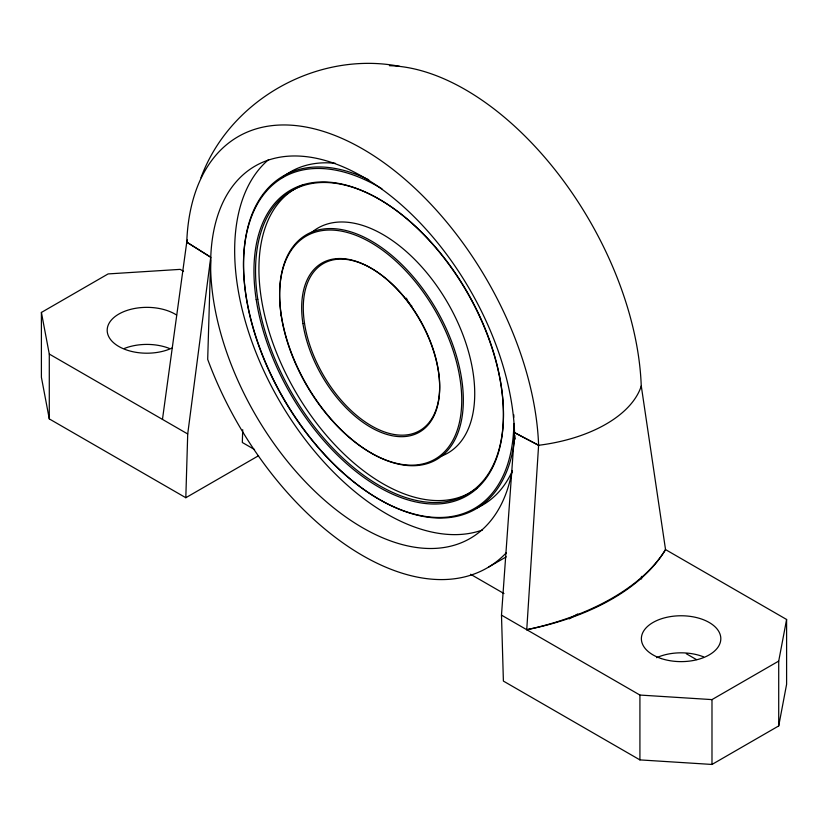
<?xml version="1.0" encoding="UTF-8"?>
<svg xmlns="http://www.w3.org/2000/svg" width="828" height="828" viewBox="0 0 828 828"><rect width="100%" height="100%" fill="white"/><g stroke="black" fill="none" stroke-linecap="round" stroke-linejoin="round"><path stroke-width="1.24" d="M514.55 432.578L501.489 615.132L503.393 681.082L639.92 759.897L711.987 764.451L778.713 725.928L786.6 684.321L786.6 619.479L665.536 549.585L641.286 386.003A127.522 70.473 -2 0 1 538.604 445.288L514.55 432.578A215.001 124.138 60 0 0 362.654 176.685A215.001 124.138 60 0 0 210.757 257.177L210.622 264.463A215.001 124.138 60 0 0 348.764 519.032A215.001 124.138 60 0 0 512.149 470.49M183.526 271.294L180.193 269.369L108.116 273.923L41.4 312.446L41.4 377.289L49.287 418.906L185.814 497.721L187.718 433.975L210.757 257.177L186.714 242.128A127.522 76.652 2.1 0 1 187.418 239.985M210.674 259.92L207.693 359.373A249.042 143.782 60 0 0 506.384 552.711M242.707 429.701L242.325 442.494L254.569 449.563M526.743 629.715A223.581 123.548 -2 0 0 665.536 549.585A223.415 128.992 0 0 1 526.743 629.715L538.604 445.288A248.98 143.751 60 0 0 362.654 148.947A248.98 143.751 60 0 0 186.755 242.159L162.464 419.392M778.713 725.928L778.713 661.086L786.6 619.479M200.956 177.761C229.801 99.391 317.869 50.436 399.665 66.354M488.686 567.025L506.239 556.851M185.814 497.721L258.564 455.721M569.229 618.878L577.789 613.941M501.489 615.132L639.92 695.054L711.987 699.608L778.713 661.086M514.426 432.64L538.604 445.288M686.319 653.747L696.441 659.595M470.573 574.27L503.973 593.552M41.4 312.446L49.287 354.053L187.718 433.975M186.714 242.128L210.633 257.249M641.483 576.381L641.555 578.969M514.633 435.228L514.747 439.264M514.633 435.404L514.664 437.143M514.674 437.722L514.685 439.161M711.987 699.608L711.987 764.451M639.92 695.054L639.92 759.897M49.287 354.053L49.287 418.906M172.338 347.884A39.713 22.925 0 0 1 116.665 345.141A39.713 22.925 0 0 1 120.847 312.974A39.713 22.925 0 0 1 176.612 315.064M124.397 348.443A39.713 22.925 0 0 1 169.398 348.443M389.419 65.691A248.98 143.751 60 0 1 641.245 385.983M656.614 657.701A39.713 22.925 0 0 1 703.603 656.863M514.654 437.94A192.313 111.035 60 0 1 373.035 495.62A192.313 111.035 60 0 1 243.535 266.502A192.313 111.035 60 0 1 368.729 179.759M513.867 423.491A191.175 110.372 60 0 1 376.202 497.597A191.175 110.372 60 0 1 243.546 261.648A191.175 110.372 60 0 1 381.915 188.784M513.774 414.766A191.175 110.372 60 0 1 513.846 417.281M411.899 306.225A21.414 18.299 83 0 1 406.403 298.194M482.517 529.972A215.001 124.138 60 0 1 279.191 400.431A215.001 124.138 60 0 1 268.665 159.566M282.11 177.616A192.313 111.035 60 0 1 335.371 163.323M512.097 471.474A192.313 111.035 60 0 1 477.166 507.823M477.28 487.816A175.298 101.202 60 0 1 294.727 390.298A175.298 101.202 60 0 1 303.648 184.747M311.556 232.533A129.913 75.006 60 0 1 447.824 303.069A129.913 75.006 60 0 1 440.775 456.342M661.241 658.55A39.713 22.925 0 0 0 720.815 638.698A39.713 22.925 0 0 0 661.241 618.837A39.713 22.925 0 0 0 661.241 658.55M257.787 299.332A175.298 101.202 60 0 0 460.668 497.545A175.298 101.202 60 0 0 420.044 230.66A175.298 101.202 60 0 0 257.787 299.332M256.204 299.508A176.426 101.865 60 0 0 460.399 499.015A176.426 101.865 60 0 0 419.506 230.401A176.426 101.865 60 0 0 256.204 299.508M304.518 323.386A96.441 55.683 60 0 0 416.132 432.433A96.441 55.683 60 0 0 393.786 285.608A96.441 55.683 60 0 0 304.518 323.386M302.924 323.572A97.569 56.335 60 0 0 415.863 433.903A97.569 56.335 60 0 0 393.248 285.349A97.569 56.335 60 0 0 302.924 323.572M281.282 315.137A129.913 75.006 60 0 0 431.636 462.034A129.913 75.006 60 0 0 401.528 264.256A129.913 75.006 60 0 0 281.282 315.137M281.261 315.882A128.775 74.344 60 0 0 430.312 461.496A128.775 74.344 60 0 0 400.462 265.436A128.775 74.344 60 0 0 281.261 315.882"/></g></svg>
